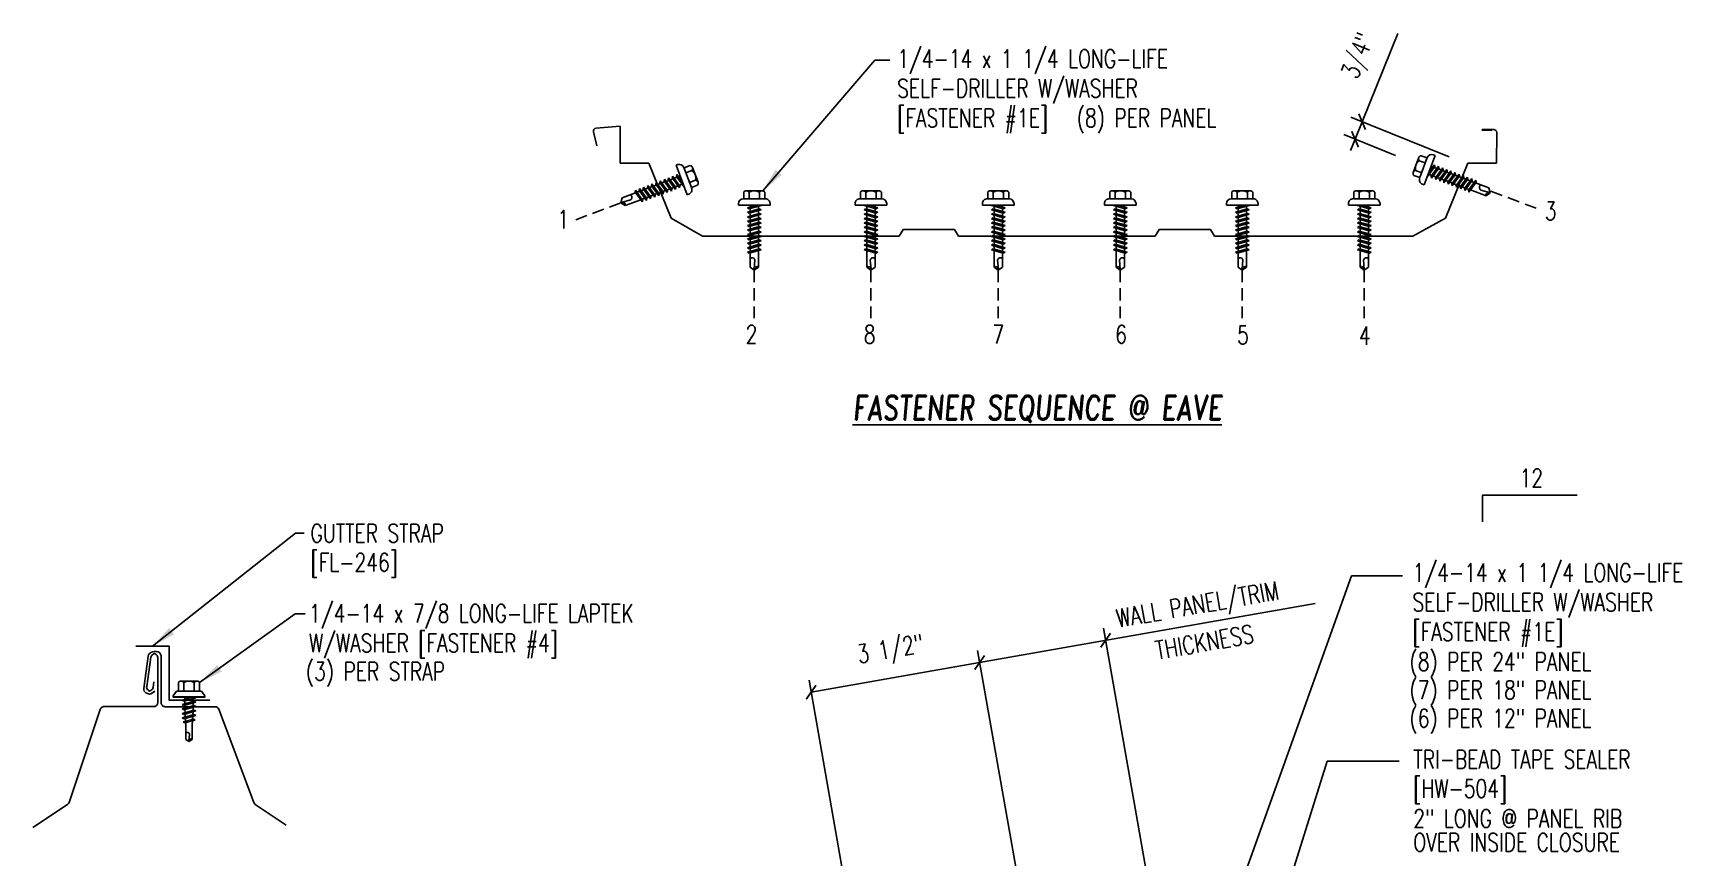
# Model space of a CAD drawing. Header units: inches. Extents: x 0.4 to 41.6, y 2 to 50.7.
# Drawn here: x 0.38 to 34.24, y 33.82 to 50.74 of the extents above; entities that cross this region are included whole.
import ezdxf
from ezdxf.enums import TextEntityAlignment as Align

# ---------------------------------------------------------------- set-up
doc = ezdxf.new("R2010")
doc.units = ezdxf.units.IN
doc.header["$MEASUREMENT"] = 0
doc.linetypes.add('HIDDEN', pattern=[0.375, 0.25, -0.125])
for name, color, linetype in [('ANNOBJ', 7, 'Continuous'), ('DIM', 7, 'Continuous'), ('FASTENER', 9, 'Continuous'), ('LABEL', 6, 'Continuous'), ('MARK', 1, 'Continuous'), ('PANEL', 11, 'Continuous'), ('PANEL-S', 11, 'Continuous'), ('TEXT', 2, 'Continuous'), ('TRIM', 6, 'Continuous')]:
    doc.layers.add(name, color=color, linetype=linetype)
doc.styles.add('ARCHITEXT', font='ROMANS.shx', dxfattribs={"width": 0.8, "height": 0.375})
doc.styles.add('ROMAND', font='romand', dxfattribs={"height": 0.075})
doc.styles.add('TEXT1', font='ROMANS.shx', dxfattribs={"width": 0.75, "height": 0.375})
doc.dimstyles.new('DETAIL', dxfattribs={"dimscale": 4, "dimtxt": 0.09375, "dimasz": 0.0625, "dimexe": 0.0625, "dimexo": 0.125, "dimgap": 0.0625, "dimtad": 1, "dimdec": 4, "dimzin": 3, "dimdsep": 46, "dimlunit": 4, "dimtxsty": 'TEXT1', "dimblk": 'ARCHTICK', "dimcen": 0.0625, "dimclrd": 7, "dimclre": 7, "dimclrt": 2, "dimadec": 0, "dimazin": 0, "dimtfac": 0.59375, "dimtdec": 4, "dimtmove": 0, "dimatfit": 3, "dimfxl": 0, "dimfrac": 2, "dimtolj": 1, "dimtzin": 3, "dimarcsym": 0})
doc.dimstyles.new('DETAIL$7', dxfattribs={"dimscale": 4, "dimtxt": 0.09375, "dimasz": 0.125, "dimexe": 0.0625, "dimexo": 0.125, "dimgap": 0.0625, "dimtad": 1, "dimdec": 4, "dimzin": 3, "dimdsep": 46, "dimlunit": 4, "dimtxsty": 'TEXT1', "dimblk": 'ARCHTICK', "dimcen": 0.0625, "dimclrd": 7, "dimclre": 7, "dimclrt": 2, "dimadec": 0, "dimazin": 0, "dimtfac": 0.59375, "dimtdec": 4, "dimtmove": 0, "dimatfit": 3, "dimfxl": 0, "dimfrac": 2, "dimtolj": 1, "dimtzin": 3, "dimarcsym": 0})

# ---------------------------------------------------------------- blocks, each defined once
blk = doc.blocks.new('_ArchTick')
at = {"color": 0, "linetype": 'ByBlock', "const_width": 0.15}
blk.add_lwpolyline([(-0.5, -0.5), (0.5, 0.5)], dxfattribs=at)
blk = doc.blocks.new('*D39')
at = {"layer": 'DEFPOINTS', "color": 0}
for p in [(19.81601870277289, 37.81192751318062), (21.84690039644752, 26.2942250860497), (18.38665287762909, 25.68409008855247)]:
    blk.add_point(p, dxfattribs=at)
at = {"layer": 'DIM', "color": 7, "lineweight": -2}
for p, q in [((21.76007630761405, 26.7866289625558), (19.77260665835616, 38.05812945143367)), ((16.35577118395447, 37.20179251568339), (19.81601870277289, 37.81192751318062)), ((18.29982878879563, 26.17649396505857), (16.31235913953774, 37.44799445393644))]:
    blk.add_line(p, q, dxfattribs=at)
at = {"layer": 'DIM', "color": 7, "lineweight": -2, "xscale": 0.25, "yscale": 0.25, "zscale": 0.25}
for p, rotation in [((19.81601870277289, 37.81192751318062), 10.00000000000033), ((16.35577118395447, 37.20179251568339), 190.0000000000004)]:
    blk.add_blockref('_ArchTick', p, dxfattribs=dict(at, rotation=rotation))
at = {"layer": 'DIM', "color": 2, "insert": (17.99286913389926, 38.03443559640283), "char_height": 0.375, "attachment_point": 5, "rotation": 10.000000000000334, "style": 'TEXT1'}
blk.add_mtext('\\A1;3 1/2"', dxfattribs=at)
blk = doc.blocks.new('slopl1')
at = {"layer": 'MARK', "color": 6}
blk.add_lwpolyline([(0, 0), (0, 0.1367525903501203), (0.4871004271800828, 0.1367525903501203)], dxfattribs=at)
at = {"layer": 'MARK', "color": 2, "style": 'TEXT1', "width": 0.75}
blk.add_text('12', height=0.09375, dxfattribs=at).set_placement((0.1908952262828523, 0.1779031707440311))
blk.add_attdef('SLOPL1', text='', height=0.09375, dxfattribs=at).set_placement((-0.05491703184622815, 0.02434748881376726), align=Align.RIGHT)
blk = doc.blocks.new('LT-ZAC')
for p, q in [((-0.2191959937667924, 0.3561935695184122), (-0.2191959937667924, 0.1772811735923749)), ((-0.1643833852039229, 0.3879191489340759), (0.1598144261346697, 0.3879191489340759)), ((-0.1095707766408687, 0.3561935695184015), (-0.1095707766408687, 0.1772811735923749)), ((0.1050018175717646, 0.3561935695184015), (0.1050018175717646, 0.1772811735923749)), ((0.2146270346976102, 0.3561935695183518), (0.2146270346976102, 0.1772811735923749)), ((-0.3285543636883794, 0.08604391978430037), (-0.2571287231239872, 0.1772811735923714)), ((-0.3285543636883794, 0.08604391978430037), (-0.3285543636883794, 0.06259777671385258)), ((-0.3285543636883794, 0.06259777671385258), (0.3239854046192754, 0.06259777671385613)), ((-0.3285543636883794, 0.0606865747237304), (0.3239854046192754, 0.06068657472373751)), ((-0.2571287231239872, 0.1772811735923714), (0.252559764054805, 0.1772811735923785)), ((-0.2191959937667853, 0.1772811735923714), (0.2146270346976102, 0.1772811735923749)), ((-0.1414911682653788, -0.003861926995812226), (0.03680362117047409, 0.04704558609290466)), ((-0.1058257536172569, -0.02396127926961533), (0.1369222091961966, 0.04534918758859696)), ((-0.08856887460347806, 0.04704558609290466), (-0.08856887460347806, 0.01124867924121098)), ((0.08399991553429587, 0.04704558609291176), (0.08399991553429587, -0.03037571042893639)), ((0.3239854046191972, 0.08604391978430037), (0.252559764054805, 0.1772811735923785)), ((0.3239854046191972, 0.08604391978430037), (0.3239854046191972, 0.06259777671385258)), ((-0.1058257536172569, -0.02396127926961533), (-0.1414911682653788, -0.003861926995812226)), ((-0.1414911682653788, -0.09475891723067953), (0.1012567945480747, -0.02544845037246724)), ((-0.1058257536172569, -0.1148582695044826), (-0.1414911682653788, -0.09475891723067953)), ((-0.1414911682653788, -0.1856559074655468), (0.1012567945480747, -0.1163454406073345)), ((-0.1058257536172569, -0.2057552597393499), (-0.1414911682653788, -0.1856559074655468)), ((-0.1414911682653788, -0.2765528977004141), (0.1012567945480747, -0.2072424308422018)), ((-0.1058257536172569, -0.2966522499742172), (-0.1414911682653788, -0.2765528977004141)), ((-0.1414911682653788, -0.3674498879352814), (0.1012567945480747, -0.2981394210770691)), ((-0.1058257536172569, -0.1148582695044826), (0.1369222091961966, -0.04554780264627034)), ((-0.1058257536172569, -0.2057552597393499), (0.1369222091961966, -0.1364447928811376)), ((-0.1058257536172569, -0.2966522499742172), (0.1369222091961966, -0.2273417831160049)), ((-0.1058257536172569, -0.3875492402090845), (0.1369222091961966, -0.3182387733508723)), ((-0.08856887460347806, -0.01903401921314618), (-0.08856887460347806, -0.07964831099365632)), ((-0.08856887460347806, -0.1099310094480135), (-0.08856887460347806, -0.1705453012285236)), ((-0.0843605160959946, -0.2602407024181961), (-0.08856887460347806, -0.2008279996828808)), ((-0.07804967568324273, -0.3493357937196766), (-0.08225803419071909, -0.2899230909843542)), ((0.07003721845617505, -0.3979503620984506), (0.07441931414750869, -0.3360848750672591)), ((0.07660859457165614, -0.3051770836295322), (0.08099069026299688, -0.2433115965983479)), ((0.08317997068714433, -0.212403805160621), (0.08399991553429587, -0.2008279996828808)), ((0.08399991553429587, -0.06065840888330065), (0.08399991553429587, -0.1212727006638037)), ((0.08399991553429587, -0.1515553991181608), (0.08399991553429587, -0.2008279996828808)), ((0.1369222091961966, -0.04554780264627034), (0.1012567945480747, -0.02544845037246724)), ((0.1369222091961966, -0.1364447928811376), (0.1012567945480747, -0.1163454406073345)), ((0.1369222091961966, -0.2273417831160049), (0.1012567945480747, -0.2072424308422018)), ((0.1369222091961966, -0.3182387733508723), (0.1012567945480747, -0.2981394210770691)), ((-0.1058257536172569, -0.3875492402090845), (-0.1414911682653788, -0.3674498879352814)), ((-0.122579373288449, -0.4529470992233531), (0.08796281449638954, -0.3928321670130632)), ((-0.08691395864032714, -0.4730464514971562), (-0.122579373288449, -0.4529470992233531)), ((-0.08691395864032714, -0.4730464514971562), (0.1236282291445114, -0.4129315192868663)), ((-0.07173883527049796, -0.4384308850211571), (-0.07594719377796721, -0.3790181822858418)), ((-0.06699777583625988, -0.5053641451785413), (-0.06963635336521534, -0.4681132735873152)), ((-0.06699777583625988, -0.5053641451785413), (-0.06699777583625988, -0.8098158795230024)), ((0.06242881676707768, -0.5057178652506114), (0.06242881676707768, -0.8098158795230024)), ((0.06245380907509812, -0.5050113091346677), (0.0678479380320276, -0.4288581535361704)), ((0.1236282291445114, -0.4129315192868663), (0.08796281449638954, -0.3928321670130632)), ((-0.0022844795345911, -0.8553848112746127), (-0.06699777583625988, -0.8098158795230024)), ((-0.003683236237439047, -0.8436676999989263), (0.008412861211784417, -0.7036599715667453)), ((-0.0022844795345911, -0.8553848112746127), (0.06242881676707768, -0.8098158795230095))]:
    blk.add_line(p, q)
at = {"const_width": 0.02}
blk.add_lwpolyline([(-0.3381094045997166, 0.04704558609290466), (0.3335404455305344, 0.04704558609291176)], dxfattribs=at)
for centre, radius, start, end in [((-0.1643833852039229, 0.3247062065607498), 0.06321294237332678, 29.87541791658705, 150.1245820834162), ((-0.0022844795345911, 0.1910033928223687), 0.1969724448333914, 56.99742822392973, 123.0025717760438), ((0.1598144261346697, 0.3247062065607498), 0.06321294237332678, 29.87541791658385, 150.1245820834129), ((-0.03681347352100417, -0.7125695466444757), 0.04609557333874754, 11.14454555051887, 130.9060011362953), ((0.07242881676707569, -0.5057178652506114), 0.01, 175.9483557626219, 180), ((0.03850335109789782, -0.844573626077926), 0.04219631326387199, 55.45845230643774, 194.8453903687717)]:
    blk.add_arc(centre, radius, start, end)
blk = doc.blocks.new('LAY-LAB')
at = {"layer": 'LABEL', "color": 6, "style": 'ROMAND', "oblique": 5, "width": 0.75}
blk.add_attdef('LAY-LAB', (0.01702886095377032, 0.03621175060766779), '', height=0.1875, dxfattribs=at)
blk = doc.blocks.new('dsc-HW-504')
at = {"layer": 'TEXT', "style": 'TEXT1', "width": 0.75}
for s, p in [('TRI-BEAD TAPE SEALER', (0, 0)), ('[HW-504]', (0, -0.6000000000000001))]:
    blk.add_text(s, height=0.375, dxfattribs=at).set_placement(p)
at = {"layer": 'TEXT', "style": 'TEXT1', "flags": 1}
for tag, p in [('COLOR', (0, -1.2)), ('CALC', (0, -1.2)), ('OPT1', (0, -1.2)), ('OPT2', (0, -1.2)), ('OPT3', (0, -1.2)), ('GAGE', (0, -1.2)), ('SHPLN', (0, -1.2)), ('PART', (0, -1.2)), ('DESCRIPTION', (0, -1.2)), ('MULTIPLE', (0, -1.2)), ('SPARE1', (0, -1.8)), ('SPARE2', (0, -1.8)), ('SPARE3', (0, -1.8)), ('SPARE4', (0, -1.8)), ('SPARE5', (0, -1.8)), ('SPARE6', (0, -1.8)), ('SPARE7', (0, -1.8)), ('SPARE8', (0, -1.8)), ('SPARE9', (0, -1.8)), ('SPARE10', (0, -1.8))]:
    blk.add_attdef(tag, p, '', height=0.375, dxfattribs=at)
blk = doc.blocks.new('FZ7')
at = {"layer": 'FASTENER'}
for p, q in [((-0.3239869099777302, 0.07118593604934631), (-0.3239869099777302, 0.03687668227666308)), ((-0.3239869099777302, 0.03687668227666308), (0.3239869099777337, 0.03687668227667018)), ((-0.2239869099777287, 0.1711859360493477), (0.2153937419536298, 0.1711859360493477)), ((-0.2153937419537009, 0.3050714620366151), (-0.2153937419537009, 0.1711859360493477)), ((-0.1609646679306422, 0.3365750513696995), (0.1609646679305001, 0.3365750513696995)), ((-0.1392066887307841, -0.01595464254284451), (0.04582591967606575, 0.03687668227666308)), ((-0.1065355939074024, 0.3050714620366008), (-0.1065355939074024, 0.1711859360493477)), ((-0.1035412740826622, -0.03605399481664762), (0.1392066887307912, 0.03325647204157178)), ((-0.08628439506888341, 0.03687668227666308), (-0.08628439506888341, -0.0008440363058213052)), ((-0.08628439506888341, 0.03687668227666308), (0.08628439506889052, 0.03687668227666308)), ((0.08628439506889052, 0.03687668227666308), (0.132782785244288, 0.03687668227666308)), ((0.08628439506889052, 0.01814586580454858), (0.08628439506889052, -0.04246842597596867)), ((0.106535593907406, 0.3050714620366008), (0.106535593907406, 0.1711859360493477)), ((0.1392066887307912, 0.03325647204156468), (0.132782785244288, 0.03687668227666308)), ((0.2153937419536298, 0.3050714620365582), (0.2153937419536298, 0.1711859360493477)), ((0.3239869099776627, 0.07118593604935342), (0.3239869099776627, 0.03687668227666308)), ((-0.1035412740826622, -0.03605399481664762), (-0.1392066887307841, -0.01595464254284451)), ((-0.1392066887307841, -0.1068516327777118), (0.1035412740826658, -0.03754116591949952)), ((-0.1035412740826622, -0.1269509850515149), (-0.1392066887307841, -0.1068516327777118)), ((-0.1392066887307841, -0.1977486230125791), (0.1035412740826658, -0.1284381561543668)), ((-0.1035412740826622, -0.2178479752863822), (-0.1392066887307841, -0.1977486230125791)), ((-0.1392066887307841, -0.2886456132474464), (0.1035412740826658, -0.2193351463892341)), ((-0.1035412740826622, -0.3087449655212495), (-0.1392066887307841, -0.2886456132474464)), ((-0.1392066887307841, -0.3795426034823137), (0.1035412740826658, -0.3102321366241014)), ((-0.1035412740826622, -0.1269509850515149), (0.1392066887307912, -0.05764051819330263)), ((-0.1035412740826622, -0.2178479752863822), (0.1392066887307912, -0.1485375084281699)), ((-0.1035412740826622, -0.3087449655212495), (0.1392066887307912, -0.2394344986630372)), ((-0.1035412740826622, -0.3996419557561168), (0.1392066887307912, -0.3303314888979045)), ((-0.08628439506888341, -0.03112673476017846), (-0.08628439506888341, -0.09174102654068861)), ((-0.08628439506888341, -0.1220237249950387), (-0.08628439506888341, -0.1826380167755559)), ((-0.08628439506888341, -0.212920715229906), (-0.08628439506888341, -0.2735350070104161)), ((-0.08628439506888341, -0.3038177054647804), (-0.08628439506888341, -0.3644319972452834)), ((0.08628439506889052, -0.07275112443033294), (0.08628439506889052, -0.133365416210836)), ((0.08628439506889052, -0.1636481146651931), (0.08628439506889052, -0.2242624064457033)), ((0.08628439506889052, -0.2545451049000533), (0.08628439506889052, -0.3151593966805635)), ((0.1392066887307912, -0.05764051819330263), (0.1035412740826693, -0.03754116591949952)), ((0.1392066887307912, -0.1485375084281699), (0.1035412740826693, -0.1284381561543668)), ((0.1392066887307912, -0.2394344986630372), (0.1035412740826693, -0.2193351463892341)), ((0.1392066887307912, -0.3303314888979045), (0.1035412740826693, -0.3102321366241014)), ((-0.1035412740826622, -0.3996419557561168), (-0.1392066887307841, -0.3795426034823137)), ((-0.1392066887307841, -0.470439593717181), (0.1035412740826658, -0.4011291268589687)), ((-0.1035412740826622, -0.4905389459909841), (-0.1392066887307841, -0.470439593717181)), ((-0.1392066887307841, -0.5613365839520483), (0.1035412740826658, -0.492026117093836)), ((-0.1035412740826622, -0.5814359362258514), (-0.1392066887307841, -0.5613365839520483)), ((-0.1392066887307841, -0.6522335741869156), (0.1035412740826658, -0.5829231073287033)), ((-0.1035412740826622, -0.6723329264607187), (-0.1392066887307841, -0.6522335741869156)), ((-0.1392066887307841, -0.7431305644217829), (0.1035412740826658, -0.6738200975635706)), ((-0.1035412740826622, -0.4905389459909841), (0.1392066887307912, -0.4212284791327718)), ((-0.1035412740826622, -0.5814359362258514), (0.1392066887307912, -0.5121254693676391)), ((-0.1035412740826622, -0.6723329264607187), (0.1392066887307912, -0.6030224596025064)), ((-0.08628439506888341, -0.3947146956996406), (-0.08628439506888341, -0.4553289874801578)), ((-0.08628439506888341, -0.485611685934515), (-0.08628439506888341, -0.5462259777150251)), ((-0.08628439506888341, -0.5765086761693823), (-0.08628439506888341, -0.6371229679498924)), ((-0.08628439506888341, -0.6674056664042425), (-0.08628439506888341, -0.7280199581847526)), ((0.08628439506889052, -0.3454420951349206), (0.08628439506889052, -0.4060563869154308)), ((0.08628439506889052, -0.436339085369795), (0.08628439506889052, -0.4969533771503052)), ((0.08628439506889052, -0.5272360756046623), (0.08628439506889052, -0.5878503673851725)), ((0.08628439506889052, -0.6181330658395368), (0.08628439506889052, -0.6787473576200398)), ((0.1392066887307912, -0.4212284791327718), (0.1035412740826693, -0.4011291268589687)), ((0.1392066887307912, -0.5121254693676391), (0.1035412740826693, -0.492026117093836)), ((0.1392066887307912, -0.6030224596025064), (0.1035412740826693, -0.5829231073287033)), ((0.1392066887307912, -0.6939194498373737), (0.1035412740826693, -0.6738200975635706)), ((-0.1035412740826622, -0.763229916695586), (-0.1392066887307841, -0.7431305644217829)), ((-0.1392066887307841, -0.8340275546566502), (0.1035412740826658, -0.7647170877984379)), ((-0.1035412740826622, -0.8541269069304533), (-0.1392066887307841, -0.8340275546566502)), ((-0.1392066887307841, -0.9249245448915246), (0.1035412740826658, -0.8556140780333052)), ((-0.1035412740826622, -0.9450238971653206), (-0.1392066887307841, -0.9249245448915175)), ((-0.1035412740826622, -0.763229916695586), (0.1392066887307912, -0.6939194498373737)), ((-0.1035412740826622, -0.8541269069304533), (0.1392066887307912, -0.784816440072241)), ((-0.1035412740826622, -0.9450238971653278), (0.1392066887307912, -0.8757134303071084)), ((-0.08628439506888341, -0.7583026566391169), (-0.08628439506888341, -0.818916948419627)), ((-0.08628439506888341, -0.8491996468739913), (-0.08628439506888341, -0.9098139386545014)), ((-0.08628439506888341, -0.9400966371088444), (-0.08628439506888341, -1.232132276977971)), ((0.08628439506889052, -0.7090300560744041), (0.08628439506889052, -0.7696443478549142)), ((0.08628439506889052, -0.7999270463092714), (0.08628439506889052, -0.8605413380897815)), ((0.08628439506889052, -0.8908240365441316), (0.08628439506889052, -1.232132276977978)), ((0.1392066887307912, -0.784816440072241), (0.1035412740826693, -0.7647170877984379)), ((0.1392066887307912, -0.8757134303071084), (0.1035412740826693, -0.8556140780333052)), ((3.552713678800501e-15, -1.292890852646792), (-0.08628439506888341, -1.232132276977971)), ((-0.001865008937127044, -1.277268037612544), (0.01426312099517091, -1.090591066369633)), ((3.552713678800501e-15, -1.292890852646792), (0.08628439506889052, -1.232132276977985))]:
    blk.add_line(p, q, dxfattribs=at)
for centre, radius, start, end in [((-0.2239869099777287, 0.07118593604934631), 0.1, 90.0000000000005, 180), ((-0.1609646679306422, 0.2738044223143987), 0.06277062905529672, 29.87541791658705, 150.1245820834162), ((-3.552713678800501e-14, 0.1410371533071171), 0.195594190122193, 56.99742822392973, 123.0025717760438), ((0.1609646679305001, 0.2738044223143987), 0.06277062905529672, 29.87541791658385, 150.1245820834129), ((0.2239869099776648, 0.07118593604935342), 0.1, 0, 90.00000000000081), ((-0.04603865864854839, -1.102470499806607), 0.06146076445166339, 11.14454555051887, 130.9060011362953), ((0.05438377417666018, -1.278475939051212), 0.05626175101849599, 55.45845230643774, 194.8453903687717)]:
    blk.add_arc(centre, radius, start, end, dxfattribs=at)
blk = doc.blocks.new('A$C236D3EBF')
at = {"layer": 'PANEL'}
for p, q in [((-6.938596651610784, 2.740271207571865), (-7.247803791317978, 2.740185637083265)), ((-7.199630110168499, 2.716254692632717), (-6.938727718603378, 2.716187340215285)), ((16.67058236884879, 1.816552214488794), (16.66853412599231, 2.831297815196976)), ((16.66853412599231, 2.831297815196976), (17.32681025036442, 2.773719358433183)), ((-7.331113241315858, 2.656482277753526), (-7.327384981879248, 1.816858718293702)), ((17.39845885997142, 2.671571409879469), (17.30361555267589, 2.288979270367861)), ((-7.327384981879248, 1.816858718293702), (-6.537610185160219, 1.816620096150551)), ((-6.537610185160219, 1.816620096150551), (-5.929451291330651, 0.3117236102314891)), ((15.27278094844738, 0.3129056688149703), (15.88034001574009, 1.816673984429372)), ((15.88034001574009, 1.816673984429372), (16.67058236884879, 1.816552214488794)), ((-5.929451291330651, 0.3117236102314891), (-5.035003375791206, -0.1833338492642511)), ((0.3945212838589498, -0.1833338492642511), (0.5027708247214662, 0.004160915737472237)), ((0.5027708247214662, 0.004160915737472237), (1.911275026471145, 0.00417341531990445)), ((1.911275026471145, 0.00417341531990445), (2.01952128385895, -0.1833338492642511)), ((7.405521283858954, -0.1833338492642511), (7.513770824721471, 0.004160915737472237)), ((7.513770824721471, 0.004160915737472237), (8.92227502647115, 0.00417341531990445)), ((8.92227502647115, 0.00417341531990445), (9.030521283858954, -0.1833338492642511)), ((14.41322831823882, -0.1833338492642511), (15.27278094844738, 0.3129056688149703)), ((-5.035003375791206, -0.1833338492642511), (0.3945212838589498, -0.1833338492642511)), ((2.01952128385895, -0.1833338492642511), (7.405521283858954, -0.1833338492642511)), ((9.030521283858954, -0.1833338492642511), (14.41322831823882, -0.1833338492642511))]:
    blk.add_line(p, q, dxfattribs=at)
for centre, radius, start, end in [((-7.247780729516165, 2.656852306941005), 0.08333333333333333, 90.01585612714977, 180.2544141649075), ((-6.938662180944572, 2.728229273892495), 0.01204211197556217, 269.6881734881606, 90.3434991564928), ((17.31970932748101, 2.692536772829556), 0.08149254758004833, 345.0920284787862, 85.00114378350084)]:
    blk.add_arc(centre, radius, start, end, dxfattribs=at)
blk = doc.blocks.new('FD-F1e')
at = {"layer": 'TEXT', "style": 'TEXT1', "width": 0.75}
for s, p in [('1/4-14 x 1 1/4 LONG-LIFE', (0.004667300146735442, -0.04080364303275985)), ('SELF-DRILLER W/WASHER', (0.004667300146735442, -0.1925893573184742)), ('[FASTENER #1E]', (0.004667300146735442, -0.3443750716041885))]:
    blk.add_text(s, height=0.09375, dxfattribs=at).set_placement(p)
blk.add_attdef('(QUANTITY)', (0.9262521632207878, -0.3443750716041885), '', height=0.09375, dxfattribs=at)
at = {"layer": 'TEXT', "style": 'TEXT1', "flags": 1}
for tag, p in [('Color', (0.02446656837393846, -0.5337126119753017)), ('Calc', (0.02446656837393846, -0.5337126119753017)), ('Opt1', (0.02446656837393846, -0.5337126119753017)), ('Opt2', (0.02446656837393846, -0.5337126119753017)), ('Opt3', (0.02446656837393846, -0.5337126119753017)), ('Description', (0.02446656837393846, -0.5337126119753017)), ('Multiple', (0.02446656837393846, -0.5337126119753017)), ('Part', (0.02446656837393846, -0.5337126119753017)), ('Spare1', (0.02446656837393846, -0.7212126119753017)), ('Spare2', (0.02446656837393846, -0.7212126119753017)), ('Spare3', (0.02446656837393846, -0.7212126119753017)), ('Spare4', (0.02446656837393846, -0.7212126119753017)), ('Spare5', (0.02446656837393846, -0.7212126119753017)), ('Spare6', (0.02446656837393846, -0.7212126119753017)), ('Spare7', (0.02446656837393846, -0.7212126119753017)), ('Spare8', (0.02446656837393846, -0.7212126119753017)), ('Spare9', (0.02446656837393846, -0.7212126119753017)), ('Spare10', (0.02446656837393846, -0.7212126119753017))]:
    blk.add_attdef(tag, p, '', height=0.09375, dxfattribs=at)

msp = doc.modelspace()

# ---------------------------------------------------------------- linework, layer by layer
at = {"color": 7}
for p, q in [((27.66958107482607, 48.91580456186911), (28.40129653814059, 50.7242777910869)), ((29.45643082536751, 48.19339370653068), (27.43783164499495, 49.00957130316342)), ((27.52432703751884, 48.55680157358183), (27.66958107482607, 48.91580456186911)), ((28.35246765922856, 48.22173258338948), (27.29257760768773, 48.65056831487614)), ((27.52432703751884, 48.55680157358183), (27.43056029622453, 48.32505214375072)), ((26.70659108198894, 39.02692133616097), (19.81601870277289, 37.81192751318062)), ((24.34649533289653, 27.24268442013076), (22.35902568363863, 38.51418490900868)), ((21.76007630761406, 26.78662896255576), (19.77260665835616, 38.05812945143367))]:
    msp.add_line(p, q, dxfattribs=at)
at = {"layer": 'DIM', "color": 251, "linetype": 'HIDDEN'}
for p, q in [((30.31189491026434, 47.48859420139025), (31.23986940714174, 47.14060376506122)), ((12.45089346276568, 47.2515818542251), (11.52291896588827, 46.90359141789607)), ((15.18832438726393, 45.86999835034823), (15.18832438726395, 44.87892115323829)), ((17.58347285438548, 45.86999835034823), (17.58347285438551, 44.87892115323829)), ((20.19810949987835, 45.86999835034823), (20.19810949987838, 44.87892115323829)), ((22.70300205618555, 45.86999835034823), (22.70300205618558, 44.87892115323829)), ((25.20789461249275, 45.86999835034823), (25.20789461249278, 44.87892115323829)), ((27.71278716879998, 45.86999835034823), (27.71278716880001, 44.87892115323829))]:
    msp.add_line(p, q, dxfattribs=at)
at = {"layer": 'PANEL-S'}
for points in [[(0.378272815607005, 34.42349677560514), (1.087655789944606, 34.89641875849688, 0.1667818979183281), (1.120159395845178, 34.93897411708336), (1.756939148427037, 36.8493133748289, -0.3228228060551087), (1.835205520516205, 36.90572458413251), (2.856178706629798, 36.90572458413251, 0.4142135623730951), (2.938678706629794, 36.9882245841325), (2.938678706629801, 37.91366358994662, 0.2941784716670262), (2.890297856643294, 37.98877772711371), (2.867373837738036, 37.99919052115541), (2.831994224970259, 37.97279097043676, 0.1989123673810678), (2.7996904033456, 37.91853719591745), (2.712827328194663, 37.32095467459985, 0.2684732220943696), (2.743497724504017, 37.24421718618413), (2.767540720582453, 37.22532546007685), (2.796901805570002, 37.23778859639118, 0.2620158514336254), (2.846308288855795, 37.30186288339381), (2.862918729628788, 37.41613593969649)], [(2.88324693499213, 37.22199047259267), (2.814224422141315, 37.17821870363326, -0.26442670896064), (2.732760775784548, 37.17429369371101), (2.698240499534684, 37.19178003517661, -0.3186223541322665), (2.653737436429992, 37.27622583908794), (2.742309416807444, 37.94388273262223, -0.1600275836662068), (2.764671463975581, 37.99026386629308, -0.2476827564458293), (2.913939447201997, 38.03949519681349, -0.414213562373095), (3.00738964716551, 37.94604499684996), (3.0110645475593, 37.59698399351511), (3.011064547559307, 36.98745954650047, 0.414213562373095), (3.093564547559311, 36.90495954650048), (4.116827830703912, 36.90495954650048, -0.3126334205272391), (4.194074987853355, 36.85142723043151), (4.912258533346716, 34.93627110911596, 0.157283818972146), (4.943742924307571, 34.89659464376413), (5.58023632264721, 34.47226571153772)]]:
    msp.add_lwpolyline(points, format="xyb", dxfattribs=at)
at = {"layer": 'TRIM'}
msp.add_lwpolyline([(2.490925434597749, 38.14566499628629), (3.175345273415715, 38.14566499628629), (3.175345273415715, 37.03713847881593), (4.007833173218913, 37.03713847881593)], dxfattribs=at)

# ---------------------------------------------------------------- block references
at = {"color": 7, "yscale": 0.25, "zscale": 0.25}
for p, xscale, rotation in [((27.66958107482607, 48.91580456186911), 0.2499999999999989, 247.9715482466652), ((27.52432703751884, 48.55680157358183), 0.2499999999999989, 67.9715482466652), ((22.40243772805536, 38.26798297075563), 0.25, 10.00000000000036), ((19.81601870277289, 37.81192751318062), 0.25, 190.0000000000004)]:
    msp.add_blockref('_ArchTick', p, dxfattribs=dict(at, xscale=xscale, rotation=rotation))
msp.add_blockref('dsc-HW-504', (28.72052579476969, 35.63658844581872))
at = {"layer": 'FASTENER', "rotation": 290.5560452195828}
msp.add_blockref('FZ7', (13.66146489151098, 47.70554614000459), dxfattribs=at)
at = {"layer": 'FASTENER', "xscale": -1, "rotation": 69.4439547804174}
msp.add_blockref('FZ7', (29.09011001282208, 47.9089180810789), dxfattribs=at)
at = {"layer": 'FASTENER'}
for name, p in [('FZ7', (15.18832438726393, 47.16288920299503)), ('FZ7', (25.20789461249275, 47.16288920299503)), ('LT-ZAC', (3.584423996219698, 37.04394861761179))]:
    msp.add_blockref(name, p, dxfattribs=at)
at = {"layer": 'FASTENER', "xscale": -1}
for p in [(17.58347285438548, 47.16288920299503), (20.19810949987835, 47.16288920299503), (22.70300205618555, 47.16288920299503), (27.71278716879998, 47.16288920299503)]:
    msp.add_blockref('FZ7', p, dxfattribs=at)
at = {"layer": 'LABEL', "xscale": 2.666666666666679, "yscale": 2.666666666666679, "zscale": 2.66666666666668}
msp.add_blockref('LAY-LAB', (17.16629740090949, 42.69783420396945), dxfattribs=at).add_auto_attribs({'LAY-LAB': '%%UFASTENER SEQUENCE @ EAVE'})
at = {"layer": 'MARK', "xscale": 4, "yscale": 4, "zscale": 4}
msp.add_blockref('slopl1', (30.13876451927482, 40.70089711088705), dxfattribs=at)
at = {"layer": 'PANEL', "xscale": -0.75, "yscale": 0.75, "zscale": 0.75}
msp.add_blockref('A$C236D3EBF', (24.93591048585352, 46.70200948128824), dxfattribs=at)
at = {"layer": 'TEXT', "xscale": 4, "yscale": 4, "zscale": 4}
msp.add_blockref('FD-F1e', (28.68674618654708, 39.63440163558266), dxfattribs=at)

# ---------------------------------------------------------------- texts
at = {"color": 2, "insert": (27.63259962671097, 50.25271933765406), "char_height": 0.375, "attachment_point": 5, "rotation": 67.97154824666542, "style": 'TEXT1'}
msp.add_mtext('\\A1;3/4"', dxfattribs=at)
at = {"layer": 'TEXT', "style": 'TEXT1', "width": 0.75}
for s, p in [('1/4-14 x 1 1/4 LONG-LIFE', (18.12389101636529, 50.02062629026343)), ('SELF-DRILLER W/WASHER', (18.12389101636529, 49.41348343312058)), ('[FASTENER #1E]', (18.12389101636529, 48.80634057597771)), ('(8) PER PANEL', (21.8102304686615, 48.80634057597771)), ('GUTTER STRAP', (6.07684820824602, 40.27861235571369)), ('[FL-246]', (6.07684820824602, 39.6803114484763)), ('1/4-14 x 7/8 LONG-LIFE LAPTEK', (6.047897500014244, 38.63341594716054)), ('W/WASHER [FASTENER #4]', (6.047897500014244, 38.0262730900177)), ('(8) PER 24" PANEL', (28.64270913515804, 37.64375992547547)), ('(3) PER STRAP', (5.982457649905243, 37.44273383158389)), ('(7) PER 18" PANEL', (28.64270913515804, 37.06213266137802)), ('(6) PER 12" PANEL', (28.64270913515804, 36.48050539728056)), ('2" LONG @ PANEL RIB', (28.72052579476969, 34.42230273153299)), ('OVER INSIDE CLOSURE', (28.72052579476969, 33.93300737654326))]:
    msp.add_text(s, height=0.375, dxfattribs=at).set_placement(p)
at = {"layer": 'TEXT', "color": 2, "style": 'ARCHITEXT', "width": 0.75}
for s, p in [('1', (11.14234637105042, 46.72439813762063)), ('3', (31.41971095924211, 46.89369609719623)), ('2', (15.01155483727049, 44.36318476241144)), ('8', (17.43649651455724, 44.36318476241144)), ('7', (20.08043498408895, 44.36318476241144)), ('6', (22.60090830137682, 44.36318476241144)), ('5', (25.10396181391445, 44.35016182467189)), ('4', (27.60450739709947, 44.3371388869324))]:
    msp.add_text(s, height=0.375, dxfattribs=at).set_placement(p)
at = {"layer": 'TEXT', "color": 2, "style": 'TEXT1', "width": 0.75}
for s, p in [('WALL PANEL/TRIM', (22.6594194336698, 38.52748557045163)), ('THICKNESS', (23.46299977767362, 37.86955856796376))]:
    msp.add_text(s, height=0.375, rotation=10.00000000000034, dxfattribs=at).set_placement(p)

# ---------------------------------------------------------------- dimensions: what is measured, and where the dimension line sits
at = {"layer": 'DIM'}
dim = msp.add_aligned_dim(p1=(18.3866528776291, 25.68409008855247), p2=(21.84690039644752, 26.2942250860497), distance=11.695381552289787, dimstyle='DETAIL', dxfattribs=at)
dim.commit()
dim.dimension.update_dxf_attribs({"geometry": '*D39', "text_midpoint": (17.99286913389926, 38.03443559640283)})

# ---------------------------------------------------------------- leaders
for points in [[(23.37062957063659, 28.21626741323959), (27.45477555438623, 39.58873679934887), (28.49757798073847, 39.58873679934887)], [(24.05354292913544, 26.57527150218332), (26.95514550790392, 35.7861489342924), (28.43244856173402, 35.7861489342924)]]:
    msp.add_leader(points, dimstyle='DETAIL$7')
at = {"layer": 'ANNOBJ'}
for points in [[(2.833135354006728, 38.14566499628629), (5.769084684448472, 40.46532144162612), (5.944409971439086, 40.46532144162612)], [(3.799051030917312, 37.40014218713014), (5.759731709667705, 38.81302226377218), (5.964277789016137, 38.81302226377218)]]:
    msp.add_leader(points, dimstyle='DETAIL$7', override={"dimgap": 0.0625, "dimtad": 0}, dxfattribs=at)
at = {"layer": 'DIM'}
msp.add_leader([(15.36344273084834, 47.49784773667965), (17.66429412023371, 50.18118966829861), (17.9712147256181, 50.18118966829861)], dimstyle='DETAIL$7', dxfattribs=at)

doc.saveas('drawing.dxf')
